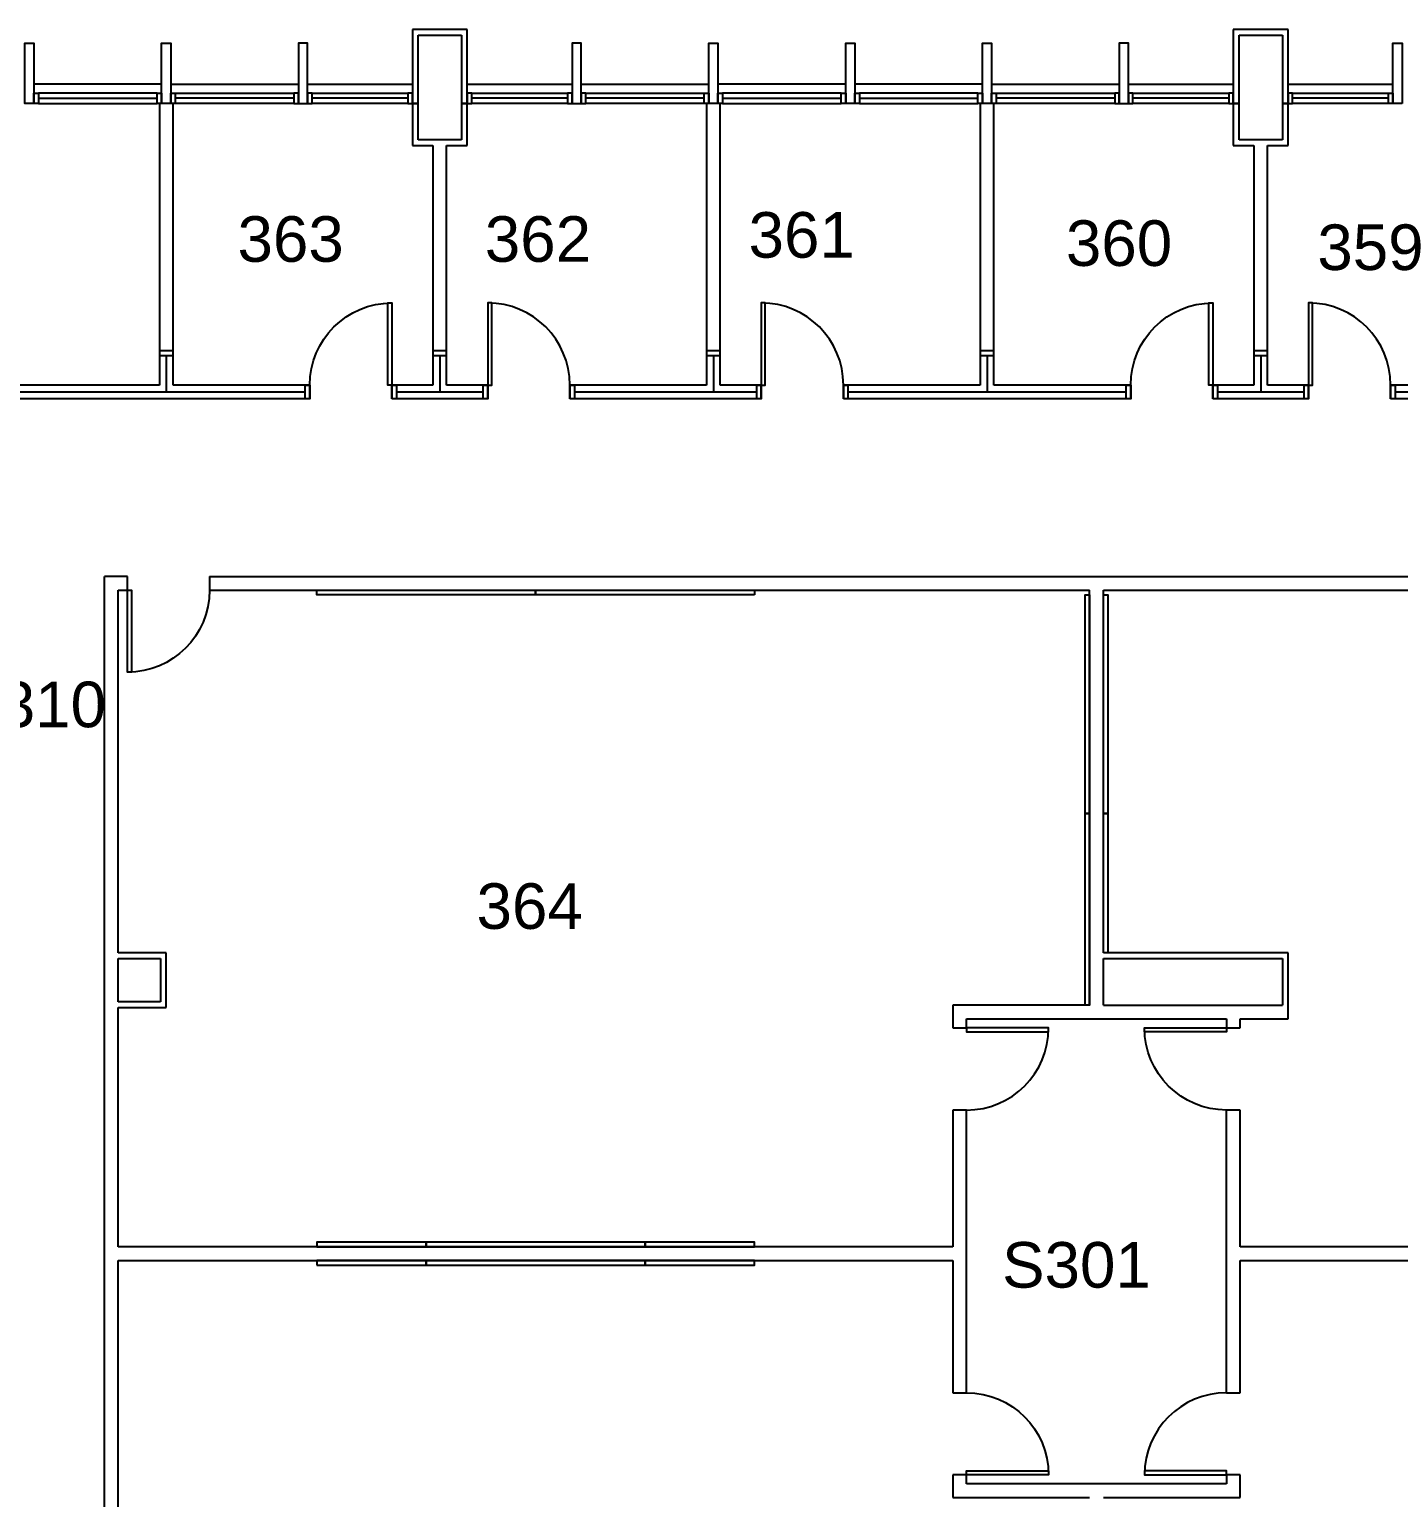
# Model space of a CAD drawing. Header units: inches. Extents: x 0 to 4788, y -1578 to 1209.
# Drawn here: x 1251 to 1851, y 190 to 834 of the extents above; entities that cross this region are included whole.
import ezdxf

# ---------------------------------------------------------------- set-up
doc = ezdxf.new("R2010")
doc.units = ezdxf.units.IN
doc.header["$LTSCALE"] = 48
doc.header["$MEASUREMENT"] = 0
doc.layers.add('A-Anno-Note', color=231, linetype='Continuous', lineweight=25)
doc.layers.add('A-FLOR-CASE', color=3, linetype='Continuous', lineweight=25)
for name, color, linetype in [('A-DOOR', 4, 'Continuous'), ('A-GLAZ', 3, 'Continuous'), ('A-GLAZ-GLSS', 3, 'Continuous'), ('A-WALL', 5, 'Continuous'), ('A-WALL-JAMB', 6, 'Continuous')]:
    doc.layers.add(name, color=color, linetype=linetype)

# ---------------------------------------------------------------- blocks, each defined once
blk = doc.blocks.new('*U421')
at = {"linetype": 'ByBlock', "lineweight": -2}
for p, q in [((7, 0), (3, 0)), ((7, -6), (7, 0)), ((43, 0), (43, -6)), ((43, 0), (167, 0)), ((167, -6), (167, 0)), ((203, 0), (203, -6)), ((207, 0), (203, 0)), ((-3, -6), (7, -6)), ((43, -6), (101, -6)), ((107, -6), (167, -6)), ((203, -6), (207, -6))]:
    blk.add_line(p, q, dxfattribs=at)
at = {"lineweight": -2}
for p, q in [((7, 0), (3, 0)), ((7, -6), (7, 0)), ((43, 0), (43, -6)), ((43, 0), (167, 0)), ((167, -6), (167, 0)), ((203, 0), (203, -6)), ((207, 0), (203, 0)), ((-3, -6), (7, -6)), ((43, -6), (101, -6)), ((107, -6), (167, -6)), ((203, -6), (207, -6))]:
    blk.add_line(p, q, dxfattribs=at)
blk = doc.blocks.new('*U431')
at = {"linetype": 'ByBlock', "lineweight": -2}
for p, q in [((372, 3), (6, 3)), ((6, -3), (372, -3))]:
    blk.add_line(p, q, dxfattribs=at)
at = {"lineweight": -2}
for p, q in [((372, 3), (6, 3)), ((6, -3), (372, -3))]:
    blk.add_line(p, q, dxfattribs=at)
blk = doc.blocks.new('*U433')
at = {"linetype": 'ByBlock', "lineweight": -2}
for p, q in [((3, 0), (185, 0)), ((3, -6), (23.5, -6)), ((26, -6), (185, -6))]:
    blk.add_line(p, q, dxfattribs=at)
at = {"lineweight": -2}
for p, q in [((3, 0), (185, 0)), ((3, -6), (23.5, -6)), ((26, -6), (185, -6))]:
    blk.add_line(p, q, dxfattribs=at)
blk = doc.blocks.new('*U434')
at = {"linetype": 'ByBlock', "lineweight": -2}
for p, q in [((371.96, 3), (6, 3)), ((6, -3), (371.96, -3))]:
    blk.add_line(p, q, dxfattribs=at)
at = {"lineweight": -2}
for p, q in [((371.96, 3), (6, 3)), ((6, -3), (371.96, -3))]:
    blk.add_line(p, q, dxfattribs=at)
blk = doc.blocks.new('*U528')
at = {"linetype": 'ByBlock', "lineweight": -2}
for p, q in [((0, 0), (0, -6)), ((0, 0), (62, 0)), ((0, -6), (30, -6)), ((36, -6), (62, -6)), ((62, 0), (222, 0)), ((68, -6), (212, -6)), ((218, -6), (222, -6)), ((222, -6), (222, 0)), ((258, 0), (258, -6)), ((294, 0), (258, 0)), ((258, -6), (506, -6)), ((300, 0), (617, 0)), ((512, -6), (617, -6)), ((617, 0), (806, 0)), ((619.5, -6), (638.5, -6)), ((641, -6), (800, -6))]:
    blk.add_line(p, q, dxfattribs=at)
at = {"lineweight": -2}
for p, q in [((0, 0), (0, -6)), ((0, 0), (62, 0)), ((0, -6), (30, -6)), ((36, -6), (62, -6)), ((62, 0), (222, 0)), ((68, -6), (212, -6)), ((218, -6), (222, -6)), ((222, -6), (222, 0)), ((258, 0), (258, -6)), ((294, 0), (258, 0)), ((258, -6), (506, -6)), ((300, 0), (617, 0)), ((512, -6), (617, -6)), ((617, 0), (806, 0)), ((619.5, -6), (638.5, -6)), ((641, -6), (800, -6))]:
    blk.add_line(p, q, dxfattribs=at)
blk = doc.blocks.new('*U541')
at = {"linetype": 'ByBlock', "lineweight": -2}
for p, q in [((37, 0), (0, 0)), ((60, 0), (43, 0)), ((96, 0), (138, 0)), ((138, -6), (138, 0)), ((174, 0), (174, -6)), ((174, 0), (300, 0)), ((336, 0), (336, -6)), ((336, 0), (378, 0)), ((414, 0), (540, 0)), ((540, -6), (540, 0)), ((576, 0), (576, -6)), ((576, 0), (660, 0)), ((660, -6), (660, 0)), ((696, 0), (738, 0)), ((738, -6), (738, 0)), ((774, 0), (774, -6)), ((774, 0), (1014, 0)), ((0, -6), (60, -6)), ((60, -6), (60, 0)), ((96, 0), (96, -6)), ((96, -6), (114, -6)), ((120, -6), (138, -6)), ((174, -6), (234, -6)), ((240, -6), (300, -6)), ((300, -6), (300, 0)), ((336, -6), (354, -6)), ((360, -6), (378, -6)), ((378, -6), (378, 0)), ((414, 0), (414, -6)), ((414, -6), (474, -6)), ((480, -6), (540, -6)), ((576, -6), (594, -6)), ((600, -6), (660, -6)), ((696, 0), (696, -6)), ((696, -6), (714, -6)), ((720, -6), (738, -6)), ((774, -6), (834, -6)), ((840, -6), (1014, -6))]:
    blk.add_line(p, q, dxfattribs=at)
at = {"lineweight": -2}
for p, q in [((37, 0), (0, 0)), ((60, 0), (43, 0)), ((96, 0), (138, 0)), ((138, -6), (138, 0)), ((174, 0), (174, -6)), ((174, 0), (300, 0)), ((336, 0), (336, -6)), ((336, 0), (378, 0)), ((414, 0), (540, 0)), ((540, -6), (540, 0)), ((576, 0), (576, -6)), ((576, 0), (660, 0)), ((660, -6), (660, 0)), ((696, 0), (738, 0)), ((738, -6), (738, 0)), ((774, 0), (774, -6)), ((774, 0), (1014, 0)), ((0, -6), (60, -6)), ((60, -6), (60, 0)), ((96, 0), (96, -6)), ((96, -6), (114, -6)), ((120, -6), (138, -6)), ((174, -6), (234, -6)), ((240, -6), (300, -6)), ((300, -6), (300, 0)), ((336, -6), (354, -6)), ((360, -6), (378, -6)), ((378, -6), (378, 0)), ((414, 0), (414, -6)), ((414, -6), (474, -6)), ((480, -6), (540, -6)), ((576, -6), (594, -6)), ((600, -6), (660, -6)), ((696, 0), (696, -6)), ((696, -6), (714, -6)), ((720, -6), (738, -6)), ((774, -6), (834, -6)), ((840, -6), (1014, -6))]:
    blk.add_line(p, q, dxfattribs=at)
blk = doc.blocks.new('*U483')
at = {"linetype": 'ByBlock', "lineweight": -2}
for p, q in [((111, 0), (6, 0)), ((6, -6), (111, -6))]:
    blk.add_line(p, q, dxfattribs=at)
at = {"lineweight": -2}
for p, q in [((111, 0), (6, 0)), ((6, -6), (111, -6))]:
    blk.add_line(p, q, dxfattribs=at)
blk = doc.blocks.new('*U484')
at = {"linetype": 'ByBlock', "lineweight": -2}
for p, q in [((129.5, 0), (6, 0)), ((129.5, -6), (129.5, 0)), ((6, -6), (129.5, -6))]:
    blk.add_line(p, q, dxfattribs=at)
at = {"lineweight": -2}
for p, q in [((129.5, 0), (6, 0)), ((129.5, -6), (129.5, 0)), ((6, -6), (129.5, -6))]:
    blk.add_line(p, q, dxfattribs=at)
blk = doc.blocks.new('*U485')
at = {"linetype": 'ByBlock', "lineweight": -2}
for p, q in [((129.5, 0), (6, 0)), ((129.5, -6), (129.5, 0)), ((6, -6), (129.5, -6))]:
    blk.add_line(p, q, dxfattribs=at)
at = {"lineweight": -2}
for p, q in [((129.5, 0), (6, 0)), ((129.5, -6), (129.5, 0)), ((6, -6), (129.5, -6))]:
    blk.add_line(p, q, dxfattribs=at)
blk = doc.blocks.new('*U486')
at = {"linetype": 'ByBlock', "lineweight": -2}
for p, q in [((111, 0), (6, 0)), ((6, -6), (111, -6))]:
    blk.add_line(p, q, dxfattribs=at)
at = {"lineweight": -2}
for p, q in [((111, 0), (6, 0)), ((6, -6), (111, -6))]:
    blk.add_line(p, q, dxfattribs=at)
blk = doc.blocks.new('*U487')
at = {"linetype": 'ByBlock', "lineweight": -2}
for p, q in [((129.5, 0), (6, 0)), ((129.5, -6), (129.5, 0)), ((6, -6), (129.5, -6))]:
    blk.add_line(p, q, dxfattribs=at)
at = {"lineweight": -2}
for p, q in [((129.5, 0), (6, 0)), ((129.5, -6), (129.5, 0)), ((6, -6), (129.5, -6))]:
    blk.add_line(p, q, dxfattribs=at)
blk = doc.blocks.new('*U504')
at = {"linetype": 'ByBlock', "lineweight": -2}
for p, q in [((7, 0), (-3, 0)), ((7, -6), (7, 0)), ((43, 0), (43, -6)), ((101, 0), (43, 0)), ((167, 0), (107, 0)), ((213, 0), (203, 0)), ((3, -6), (7, -6)), ((43, -6), (167, -6)), ((167, -6), (167, 0)), ((203, 0), (203, -6)), ((203, -6), (207, -6))]:
    blk.add_line(p, q, dxfattribs=at)
at = {"lineweight": -2}
for p, q in [((7, 0), (-3, 0)), ((7, -6), (7, 0)), ((43, 0), (43, -6)), ((101, 0), (43, 0)), ((167, 0), (107, 0)), ((213, 0), (203, 0)), ((3, -6), (7, -6)), ((43, -6), (167, -6)), ((167, -6), (167, 0)), ((203, 0), (203, -6)), ((203, -6), (207, -6))]:
    blk.add_line(p, q, dxfattribs=at)
blk = doc.blocks.new('*U505')
at = {"linetype": 'ByBlock', "lineweight": -2}
for p, q in [((60, 3), (0, 3)), ((66, 3), (144.5, 3)), ((6, -3), (120.04, -3)), ((126.04, -3), (147, -3))]:
    blk.add_line(p, q, dxfattribs=at)
at = {"lineweight": -2}
for p, q in [((60, 3), (0, 3)), ((66, 3), (144.5, 3)), ((6, -3), (120.04, -3)), ((126.04, -3), (147, -3))]:
    blk.add_line(p, q, dxfattribs=at)
blk = doc.blocks.new('*U506')
at = {"linetype": 'ByBlock', "lineweight": -2}
for p, q in [((54.04, 3), (-6, 3)), ((120.04, 3), (60.04, 3)), ((0, -3), (114.04, -3))]:
    blk.add_line(p, q, dxfattribs=at)
at = {"lineweight": -2}
for p, q in [((54.04, 3), (-6, 3)), ((120.04, 3), (60.04, 3)), ((0, -3), (114.04, -3))]:
    blk.add_line(p, q, dxfattribs=at)
blk = doc.blocks.new('*U514')
at = {"linetype": 'ByBlock', "lineweight": -2}
for p, q in [((19.75, 0), (-1.25, 0)), ((1.25, -2.5), (19.75, -2.5))]:
    blk.add_line(p, q, dxfattribs=at)
at = {"lineweight": -2}
for p, q in [((19.75, 0), (-1.25, 0)), ((1.25, -2.5), (19.75, -2.5))]:
    blk.add_line(p, q, dxfattribs=at)
blk = doc.blocks.new('*U515')
at = {"linetype": 'ByBlock', "lineweight": -2}
for p, q in [((19.75, 0), (1.25, 0)), ((-1.25, -2.5), (19.75, -2.5))]:
    blk.add_line(p, q, dxfattribs=at)
at = {"lineweight": -2}
for p, q in [((19.75, 0), (1.25, 0)), ((-1.25, -2.5), (19.75, -2.5))]:
    blk.add_line(p, q, dxfattribs=at)
blk = doc.blocks.new('*U516')
at = {"linetype": 'ByBlock', "lineweight": -2}
for p, q in [((21.5, 1.25), (-2.5, 1.25)), ((0, -1.25), (19, -1.25))]:
    blk.add_line(p, q, dxfattribs=at)
at = {"lineweight": -2}
for p, q in [((21.5, 1.25), (-2.5, 1.25)), ((0, -1.25), (19, -1.25))]:
    blk.add_line(p, q, dxfattribs=at)
blk = doc.blocks.new('*U454')
at = {"linetype": 'ByBlock', "lineweight": -2}
for p, q in [((29, 1.25), (0, 1.25)), ((2.5, -1.25), (23, -1.25))]:
    blk.add_line(p, q, dxfattribs=at)
at = {"lineweight": -2}
for p, q in [((29, 1.25), (0, 1.25)), ((2.5, -1.25), (23, -1.25))]:
    blk.add_line(p, q, dxfattribs=at)
blk = doc.blocks.new('*U17')
at = {"linetype": 'ByBlock', "lineweight": -2}
for p, q in [((17.25, 0), (-1.25, 0)), ((1.25, -2.5), (17.25, -2.5)), ((17.25, -2.5), (17.25, 0))]:
    blk.add_line(p, q, dxfattribs=at)
at = {"lineweight": -2}
for p, q in [((17.25, 0), (-1.25, 0)), ((1.25, -2.5), (17.25, -2.5)), ((17.25, -2.5), (17.25, 0))]:
    blk.add_line(p, q, dxfattribs=at)
blk = doc.blocks.new('*U18')
at = {"linetype": 'ByBlock', "lineweight": -2}
for p, q in [((0, 0), (0, -2.5)), ((32.5, 0), (0, 0)), ((0, -2.5), (30, -2.5))]:
    blk.add_line(p, q, dxfattribs=at)
at = {"lineweight": -2}
for p, q in [((0, 0), (0, -2.5)), ((32.5, 0), (0, 0)), ((0, -2.5), (30, -2.5))]:
    blk.add_line(p, q, dxfattribs=at)
blk = doc.blocks.new('*U19')
at = {"linetype": 'ByBlock', "lineweight": -2}
for p, q in [((-1.25, -2.5), (17.25, -2.5)), ((17.25, 0), (1.25, 0)), ((17.25, -2.5), (17.25, 0))]:
    blk.add_line(p, q, dxfattribs=at)
at = {"lineweight": -2}
for p, q in [((-1.25, -2.5), (17.25, -2.5)), ((17.25, 0), (1.25, 0)), ((17.25, -2.5), (17.25, 0))]:
    blk.add_line(p, q, dxfattribs=at)
blk = doc.blocks.new('*U20')
at = {"linetype": 'ByBlock', "lineweight": -2}
for p, q in [((0, 0), (0, -2.5)), ((30, 0), (0, 0)), ((0, -2.5), (32.5, -2.5))]:
    blk.add_line(p, q, dxfattribs=at)
at = {"lineweight": -2}
for p, q in [((0, 0), (0, -2.5)), ((30, 0), (0, 0)), ((0, -2.5), (32.5, -2.5))]:
    blk.add_line(p, q, dxfattribs=at)
blk = doc.blocks.new('*U21')
at = {"linetype": 'ByBlock', "lineweight": -2}
for p, q in [((6.5, 1.25), (-2.5, 1.25)), ((21.5, 1.25), (12.5, 1.25)), ((0, -1.25), (19, -1.25))]:
    blk.add_line(p, q, dxfattribs=at)
at = {"lineweight": -2}
for p, q in [((6.5, 1.25), (-2.5, 1.25)), ((21.5, 1.25), (12.5, 1.25)), ((0, -1.25), (19, -1.25))]:
    blk.add_line(p, q, dxfattribs=at)
blk = doc.blocks.new('*U22')
at = {"linetype": 'ByBlock', "lineweight": -2}
for p, q in [((19, 1.25), (0, 1.25)), ((-2.5, -1.25), (21.5, -1.25))]:
    blk.add_line(p, q, dxfattribs=at)
at = {"lineweight": -2}
for p, q in [((19, 1.25), (0, 1.25)), ((-2.5, -1.25), (21.5, -1.25))]:
    blk.add_line(p, q, dxfattribs=at)
blk = doc.blocks.new('*U23')
at = {"linetype": 'ByBlock', "lineweight": -2}
for p, q in [((17.25, 0), (-1.25, 0)), ((1.25, -2.5), (17.25, -2.5)), ((17.25, -2.5), (17.25, 0))]:
    blk.add_line(p, q, dxfattribs=at)
at = {"lineweight": -2}
for p, q in [((17.25, 0), (-1.25, 0)), ((1.25, -2.5), (17.25, -2.5)), ((17.25, -2.5), (17.25, 0))]:
    blk.add_line(p, q, dxfattribs=at)
blk = doc.blocks.new('*U24')
at = {"linetype": 'ByBlock', "lineweight": -2}
for p, q in [((0, 0), (0, -2.5)), ((32.5, 0), (0, 0)), ((0, -2.5), (30, -2.5))]:
    blk.add_line(p, q, dxfattribs=at)
at = {"lineweight": -2}
for p, q in [((0, 0), (0, -2.5)), ((32.5, 0), (0, 0)), ((0, -2.5), (30, -2.5))]:
    blk.add_line(p, q, dxfattribs=at)
blk = doc.blocks.new('*U25')
at = {"linetype": 'ByBlock', "lineweight": -2}
for p, q in [((-1.25, -2.5), (17.25, -2.5)), ((17.25, 0), (1.25, 0)), ((17.25, -2.5), (17.25, 0))]:
    blk.add_line(p, q, dxfattribs=at)
at = {"lineweight": -2}
for p, q in [((-1.25, -2.5), (17.25, -2.5)), ((17.25, 0), (1.25, 0)), ((17.25, -2.5), (17.25, 0))]:
    blk.add_line(p, q, dxfattribs=at)
blk = doc.blocks.new('*U26')
at = {"linetype": 'ByBlock', "lineweight": -2}
for p, q in [((0, 0), (0, -2.5)), ((30, 0), (0, 0)), ((0, -2.5), (32.5, -2.5))]:
    blk.add_line(p, q, dxfattribs=at)
at = {"lineweight": -2}
for p, q in [((0, 0), (0, -2.5)), ((30, 0), (0, 0)), ((0, -2.5), (32.5, -2.5))]:
    blk.add_line(p, q, dxfattribs=at)
blk = doc.blocks.new('*U27')
at = {"linetype": 'ByBlock', "lineweight": -2}
for p, q in [((6.5, 1.25), (-2.5, 1.25)), ((21.5, 1.25), (12.5, 1.25)), ((0, -1.25), (19, -1.25))]:
    blk.add_line(p, q, dxfattribs=at)
at = {"lineweight": -2}
for p, q in [((6.5, 1.25), (-2.5, 1.25)), ((21.5, 1.25), (12.5, 1.25)), ((0, -1.25), (19, -1.25))]:
    blk.add_line(p, q, dxfattribs=at)
blk = doc.blocks.new('*U28')
at = {"linetype": 'ByBlock', "lineweight": -2}
for p, q in [((19, 1.25), (0, 1.25)), ((-2.5, -1.25), (21.5, -1.25))]:
    blk.add_line(p, q, dxfattribs=at)
at = {"lineweight": -2}
for p, q in [((19, 1.25), (0, 1.25)), ((-2.5, -1.25), (21.5, -1.25))]:
    blk.add_line(p, q, dxfattribs=at)
blk = doc.blocks.new('*U80')
at = {"linetype": 'ByBlock', "lineweight": -2}
for p, q in [((87, 0), (6, 0)), ((6, -2.5), (84.5, -2.5))]:
    blk.add_line(p, q, dxfattribs=at)
at = {"lineweight": -2}
for p, q in [((87, 0), (6, 0)), ((6, -2.5), (84.5, -2.5))]:
    blk.add_line(p, q, dxfattribs=at)
blk = doc.blocks.new('*U145')
at = {"linetype": 'ByBlock', "lineweight": -2}
for p, q in [((10, 3), (0, 3)), ((10, -3), (10, 3)), ((46, 3), (46, -3)), ((46, 3), (821, 3)), ((864, 3), (827, 3)), ((6, -3), (10, -3)), ((46, -3), (432, -3)), ((438, -3), (864, -3))]:
    blk.add_line(p, q, dxfattribs=at)
at = {"lineweight": -2}
for p, q in [((10, 3), (0, 3)), ((10, -3), (10, 3)), ((46, 3), (46, -3)), ((46, 3), (821, 3)), ((864, 3), (827, 3)), ((6, -3), (10, -3)), ((46, -3), (432, -3)), ((438, -3), (864, -3))]:
    blk.add_line(p, q, dxfattribs=at)

msp = doc.modelspace()

# ---------------------------------------------------------------- linework, layer by layer
at = {"layer": 'A-DOOR', "linetype": 'ByBlock', "lineweight": -2}
for points in [[(1410, 678), (1408.25, 678), (1408.25, 714), (1410, 714)], [(1452, 678), (1453.75, 678), (1453.75, 714), (1452, 714)], [(1572, 678), (1573.75, 678), (1573.75, 714), (1572, 714)], [(1770, 678), (1768.25, 678), (1768.25, 714), (1770, 714)], [(1812, 678), (1813.75, 678), (1813.75, 714), (1812, 714)], [(1294, 588), (1295.75, 588), (1295.75, 552), (1294, 552)], [(1662, 396), (1662, 394.25), (1698, 394.25), (1698, 396)], [(1776.04, 396), (1776.04, 394.25), (1740.04, 394.25), (1740.04, 396)], [(1662, 200), (1662, 201.75), (1698, 201.75), (1698, 200)], [(1776.04, 200), (1776.04, 201.75), (1740.04, 201.75), (1740.04, 200)]]:
    msp.add_lwpolyline(points, close=True, dxfattribs=at)
at = {"layer": 'A-DOOR', "linetype": 'ByBlock', "lineweight": -2, "extrusion": (0, 0, -1)}
for centre, start, end in [((-1410, 678), 0, 90), ((-1770, 678), 0, 90), ((-1294, 588), 180, 270), ((-1776.04, 396), 270, 0), ((-1662, 200), 90, 180)]:
    msp.add_arc(centre, 36, start, end, dxfattribs=at)
at = {"layer": 'A-DOOR', "linetype": 'ByBlock', "lineweight": -2}
for centre, start, end in [((1452, 678), 0, 90), ((1572, 678), 0, 90), ((1812, 678), 0, 90), ((1662, 396), 270, 360), ((1776.04, 200), 90, 180)]:
    msp.add_arc(centre, 36, start, end, dxfattribs=at)
at = {"layer": 'A-FLOR-CASE'}
for points in [[(1473, 586), (1377, 586), (1377, 588), (1473, 588)], [(1569, 586), (1473, 586), (1473, 588), (1569, 588)], [(1714, 490), (1714, 586), (1716, 586), (1716, 490)], [(1722, 490), (1722, 586), (1724, 586), (1724, 490)], [(1714, 406), (1714, 490), (1716, 490), (1716, 406)], [(1722, 429), (1722, 490), (1724, 490), (1724, 429)], [(1377, 300), (1425, 300), (1425, 302), (1377, 302)], [(1425, 300), (1521, 300), (1521, 302), (1425, 302)], [(1521, 300), (1569, 300), (1569, 302), (1521, 302)], [(1377, 292), (1425, 292), (1425, 294), (1377, 294)], [(1425, 292), (1521, 292), (1521, 294), (1425, 294)], [(1521, 292), (1569, 292), (1569, 294), (1521, 294)]]:
    msp.add_lwpolyline(points, close=True, dxfattribs=at)
at = {"layer": 'A-GLAZ'}
for p, q in [((1309, 810), (1253, 810)), ((1307, 806), (1255, 806)), ((1313, 810), (1369, 810)), ((1315, 806), (1367, 806)), ((1373, 810), (1419, 810)), ((1375, 806), (1417, 806)), ((1443, 810), (1489, 810)), ((1445, 806), (1487, 806)), ((1493, 810), (1549, 810)), ((1495, 806), (1547, 806)), ((1609, 810), (1553, 810)), ((1607, 806), (1555, 806)), ((1669, 810), (1613, 810)), ((1667, 806), (1615, 806)), ((1673, 810), (1729, 810)), ((1675, 806), (1727, 806)), ((1733, 810), (1779, 810)), ((1735, 806), (1777, 806)), ((1803, 810), (1849, 810)), ((1805, 806), (1847, 806)), ((1255, 801.5), (1307, 801.5)), ((1367, 801.5), (1315, 801.5)), ((1417, 801.5), (1375, 801.5)), ((1487, 801.5), (1445, 801.5)), ((1547, 801.5), (1495, 801.5)), ((1555, 801.5), (1607, 801.5)), ((1615, 801.5), (1667, 801.5)), ((1727, 801.5), (1675, 801.5)), ((1777, 801.5), (1735, 801.5)), ((1847, 801.5), (1805, 801.5)), ((1311, 691), (1311, 675)), ((1431, 691), (1431, 675)), ((1551, 691), (1551, 675)), ((1671, 691), (1671, 675)), ((1791, 691), (1791, 675)), ((1131, 675), (1372, 675)), ((1412, 675), (1450, 675)), ((1490, 675), (1570, 675)), ((1610, 675), (1732, 675)), ((1772, 675), (1810, 675)), ((1850, 675), (1972, 675))]:
    msp.add_line(p, q, dxfattribs=at)
at = {"layer": 'A-GLAZ-GLSS'}
for p, q in [((1255, 803.75), (1307, 803.75)), ((1367, 803.75), (1315, 803.75)), ((1417, 803.75), (1375, 803.75)), ((1487, 803.75), (1445, 803.75)), ((1547, 803.75), (1495, 803.75)), ((1555, 803.75), (1607, 803.75)), ((1615, 803.75), (1667, 803.75)), ((1727, 803.75), (1675, 803.75)), ((1777, 803.75), (1735, 803.75)), ((1847, 803.75), (1805, 803.75))]:
    msp.add_line(p, q, dxfattribs=at)
at = {"layer": 'A-WALL-JAMB'}
for points in [[(1253, 801.5), (1249, 801.5), (1249, 828), (1253, 828)], [(1313, 801.5), (1309, 801.5), (1309, 828), (1313, 828)], [(1369, 801.5), (1373, 801.5), (1373, 828), (1369, 828)], [(1489, 801.5), (1493, 801.5), (1493, 828), (1489, 828)], [(1553, 801.5), (1549, 801.5), (1549, 828), (1553, 828)], [(1613, 801.5), (1609, 801.5), (1609, 828), (1613, 828)], [(1673, 801.5), (1669, 801.5), (1669, 828), (1673, 828)], [(1729, 801.5), (1733, 801.5), (1733, 828), (1729, 828)], [(1853, 801.5), (1849, 801.5), (1849, 828), (1853, 828)], [(1253, 801.5), (1253, 806), (1255, 806), (1255, 801.5)], [(1307, 801.5), (1307, 806), (1309, 806), (1309, 801.5)], [(1313, 801.5), (1313, 806), (1315, 806), (1315, 801.5)], [(1369, 801.5), (1369, 806), (1367, 806), (1367, 801.5)], [(1375, 801.5), (1375, 806), (1373, 806), (1373, 801.5)], [(1419, 801.5), (1419, 806), (1417, 806), (1417, 801.5)], [(1445, 801.5), (1445, 806), (1443, 806), (1443, 801.5)], [(1489, 801.5), (1489, 806), (1487, 806), (1487, 801.5)], [(1495, 801.5), (1495, 806), (1493, 806), (1493, 801.5)], [(1547, 801.5), (1547, 806), (1549, 806), (1549, 801.5)], [(1553, 801.5), (1553, 806), (1555, 806), (1555, 801.5)], [(1607, 801.5), (1607, 806), (1609, 806), (1609, 801.5)], [(1613, 801.5), (1613, 806), (1615, 806), (1615, 801.5)], [(1667, 801.5), (1667, 806), (1669, 806), (1669, 801.5)], [(1673, 801.5), (1673, 806), (1675, 806), (1675, 801.5)], [(1729, 801.5), (1729, 806), (1727, 806), (1727, 801.5)], [(1735, 801.5), (1735, 806), (1733, 806), (1733, 801.5)], [(1779, 801.5), (1779, 806), (1777, 806), (1777, 801.5)], [(1805, 801.5), (1805, 806), (1803, 806), (1803, 801.5)], [(1847, 801.5), (1847, 806), (1849, 806), (1849, 801.5)], [(1308, 691), (1314, 691), (1314, 693), (1308, 693)], [(1428, 691), (1434, 691), (1434, 693), (1428, 693)], [(1548, 691), (1554, 691), (1554, 693), (1548, 693)], [(1668, 691), (1674, 691), (1674, 693), (1668, 693)], [(1788, 691), (1794, 691), (1794, 693), (1788, 693)], [(1372, 672), (1372, 678), (1374, 678), (1374, 672)], [(1410, 672), (1410, 678), (1412, 678), (1412, 672)], [(1450, 672), (1450, 678), (1452, 678), (1452, 672)], [(1488, 672), (1488, 678), (1490, 678), (1490, 672)], [(1570, 672), (1570, 678), (1572, 678), (1572, 672)], [(1608, 672), (1608, 678), (1610, 678), (1610, 672)], [(1732, 672), (1732, 678), (1734, 678), (1734, 672)], [(1770, 672), (1770, 678), (1772, 678), (1772, 672)], [(1810, 672), (1810, 678), (1812, 678), (1812, 672)], [(1848, 672), (1848, 678), (1850, 678), (1850, 672)]]:
    msp.add_lwpolyline(points, close=True, dxfattribs=at)

# ---------------------------------------------------------------- block references
at = {"layer": 'A-WALL'}
for name, p, rotation in [('*U18', (1419, 801.5), 90), ('*U22', (1440.5, 832.75), 180.0000000003453), ('*U20', (1440.5, 801.5), 90), ('*U24', (1779, 801.5), 90), ('*U28', (1800.5, 832.75), 180.0000000003453), ('*U26', (1800.5, 801.5), 90), ('*U487', (1308, 672), 90), ('*U17', (1419, 784.25), 90), ('*U19', (1440.5, 784.25), 90), ('*U485', (1548, 672), 90), ('*U484', (1668, 672), 90), ('*U23', (1779, 784.25), 90), ('*U25', (1800.5, 784.25), 90), ('*U21', (1440.5, 784.25), 180.0000000005797), ('*U486', (1428, 672), 90), ('*U27', (1800.5, 784.25), 180.0000000005797), ('*U483', (1788, 672), 90), ('*U541', (2148, 672), 180), ('*U528', (1284, -212), 90), ('*U433', (1716, 403), 90), ('*U515', (1309.75, 426.5), 179.9999999994691), ('*U516', (1309.75, 426.5), 270), ('*U80', (1716, 429), 6.513775987637282e-11), ('*U454', (1801.75, 429), 270), ('*U514', (1309.75, 405), 179.9999999999349), ('*U504', (1656, 193), 90), ('*U421', (1776.04, 193), 90), ('*U506', (1776.04, 193), 180.0000000000097)]:
    msp.add_blockref(name, p, dxfattribs=dict(at, rotation=rotation))
for name, p in [('*U145', (1284, 591)), ('*U505', (1656, 403)), ('*U431', (1284, 297)), ('*U434', (1776.04, 297))]:
    msp.add_blockref(name, p, dxfattribs=at)

# ---------------------------------------------------------------- texts
at = {"layer": 'A-Anno-Note', "char_height": 20, "attachment_point": 1}
for s, insert in [('{\\fArial|b0|i0|c0|p34;361}', (1566.41, 753.85)), ('{\\fArial|b0|i0|c0|p34;363}', (1342.28, 752.05)), ('{\\fArial|b0|i0|c0|p34;362}', (1450.73, 752.05)), ('{\\fArial|b0|i0|c0|p34;360}', (1705.58, 750.24)), ('{\\fArial|b0|i0|c0|p34;359}', (1815.84, 748.44)), ('{\\fArial|b0|i0|c0|p34;C310}', (1217.83, 547.91)), ('{\\fArial|b0|i0|c0|p34;364}', (1447.11, 459.46)), ('{\\fArial|b0|i0|c0|p34;S301}', (1677.58, 302.1))]:
    msp.add_mtext(s, dxfattribs=dict(at, insert=insert))

doc.saveas('drawing.dxf')
